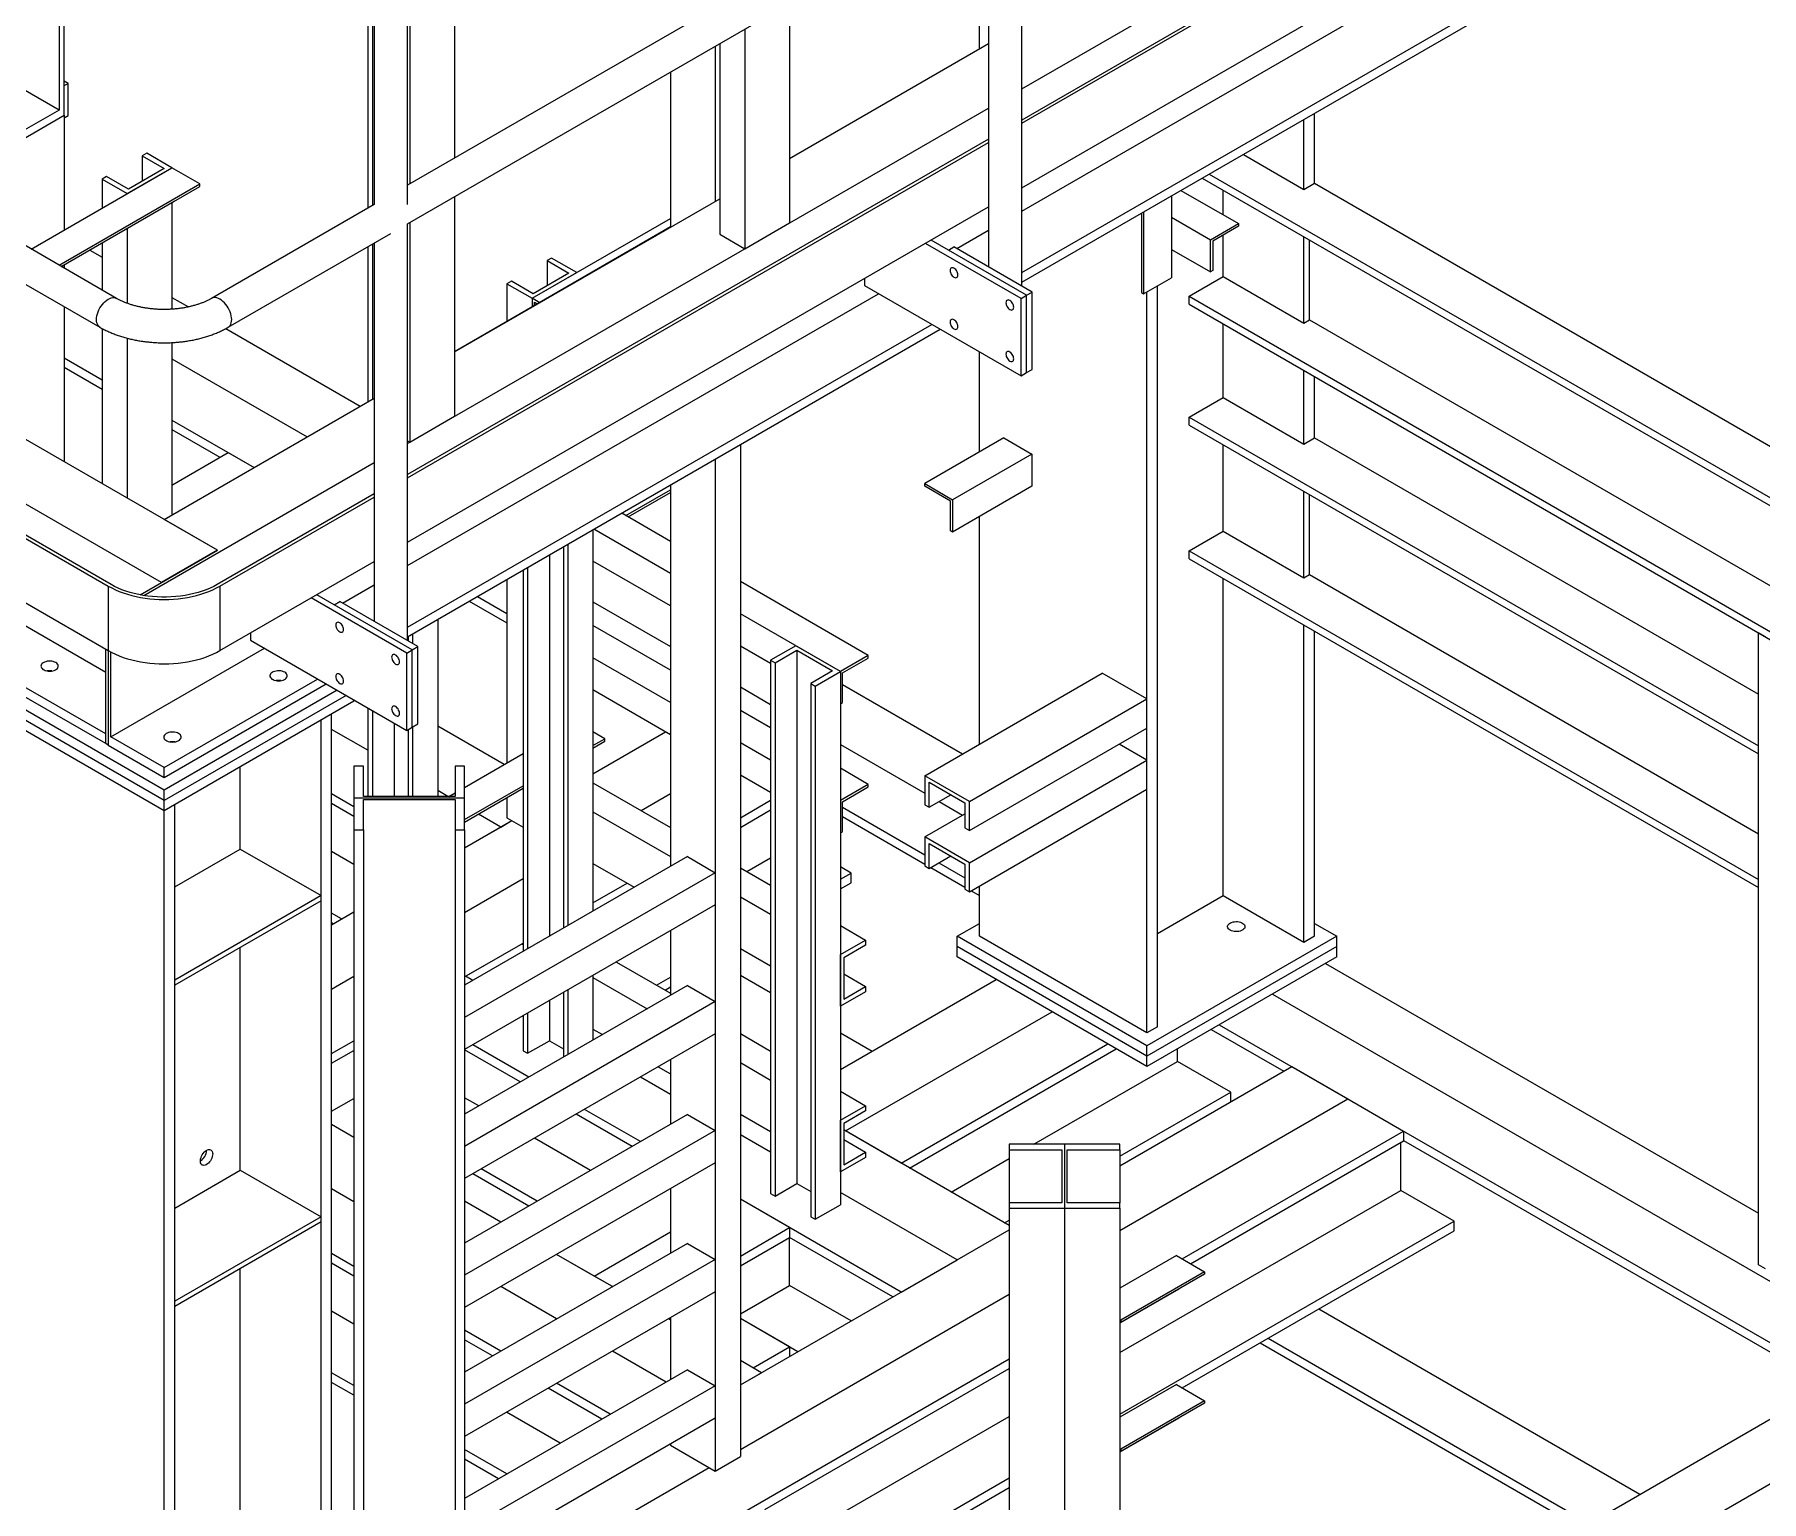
# Model space of a CAD drawing. Header units: millimetres. Extents: x 0 to 16187, y -20471 to 6290.
# Drawn here: x 589.3 to 753.3, y 5383.8 to 5523.2 of the extents above; entities that cross this region are included whole.
import ezdxf

# ---------------------------------------------------------------- set-up
doc = ezdxf.new("R2010")
doc.units = ezdxf.units.MM

msp = doc.modelspace()

# ---------------------------------------------------------------- linework, layer by layer
at = {"color": 7, "linetype": 'Continuous', "lineweight": 25}
for p, q in [((629.17328, 5549.93454), (629.17328, 5511.43703)), ((683.05348, 5518.02239), (738.22479, 5549.8721)), ((620.95316, 5549.57959), (620.95316, 5506.69166)), ((621.37743, 5549.33467), (621.37743, 5506.93658)), ((624.93064, 5547.48532), (624.93064, 5508.98781)), ((738.22479, 5546.90994), (683.05348, 5515.06022)), ((683.05348, 5514.75406), (738.22479, 5546.60378)), ((679.88848, 5540.7143), (624.71718, 5508.86458)), ((683.05348, 5508.63001), (738.22479, 5540.47973)), ((683.05348, 5499.28696), (683.05348, 5538.88688)), ((621.55218, 5536.74404), (621.55218, 5507.03746)), ((624.71718, 5505.21005), (681.47086, 5537.97325)), ((624.71718, 5507.03746), (624.71718, 5536.74404)), ((679.88848, 5537.05977), (679.88848, 5501.11407)), ((679.02431, 5521.81945), (679.02431, 5536.56089)), ((591.62591, 5516.00283), (558.92787, 5534.879)), ((683.05348, 5506.41734), (727.78837, 5532.24225)), ((592.10321, 5515.51286), (592.10321, 5528.98578)), ((683.05348, 5500.56982), (732.85303, 5529.31848)), ((683.05348, 5499.65121), (733.64865, 5528.85918)), ((591.62591, 5527.94474), (591.62591, 5516.00283)), ((660.99308, 5526.15169), (660.99308, 5505.28719)), ((656.75044, 5523.70246), (656.75044, 5502.83796)), ((653.93969, 5522.07985), (653.93969, 5507.33841)), ((654.36396, 5522.32477), (654.36396, 5504.21565)), ((660.99308, 5511.41025), (679.88848, 5522.31833)), ((597.084, 5498.12186), (558.92787, 5520.14893)), ((592.47444, 5518.54204), (592.10321, 5518.75635)), ((649.69705, 5519.63063), (649.69705, 5504.93252)), ((557.3455, 5517.40788), (595.50163, 5495.38082)), ((592.10321, 5518.32774), (592.47444, 5518.54204)), ((592.47444, 5515.48002), (592.47444, 5518.54204)), ((591.62591, 5516.00283), (587.86057, 5513.82914)), ((587.86057, 5513.06364), (592.10321, 5515.51286)), ((592.10321, 5515.51286), (592.10321, 5504.61381)), ((592.10321, 5515.26571), (592.47444, 5515.48002)), ((624.71718, 5484.34555), (679.88848, 5516.19527)), ((710.84411, 5509.05872), (710.84411, 5515.6944)), ((709.83649, 5508.47703), (709.83649, 5515.11271)), ((679.88848, 5513.2331), (624.71718, 5481.38338)), ((624.71718, 5481.07723), (679.88848, 5512.92695)), ((588.9708, 5502.80551), (602.33858, 5510.52257)), ((598.09594, 5508.07334), (602.33858, 5510.52257)), ((599.95209, 5511.90025), (599.52783, 5511.65533)), ((599.52783, 5511.65533), (601.59611, 5510.46133)), ((599.52783, 5511.65533), (599.52783, 5509.26734)), ((602.33858, 5510.52257), (599.95209, 5511.90025)), ((604.99023, 5508.9918), (602.33858, 5510.52257)), ((704.0892, 5511.79487), (709.83649, 5508.47703)), ((591.62245, 5501.27475), (604.99023, 5508.9918)), ((596.13372, 5509.69595), (595.70945, 5509.45103)), ((595.70945, 5509.45103), (598.09594, 5508.07334)), ((595.70945, 5509.45103), (595.70945, 5506.69565)), ((598.202, 5508.50196), (596.13372, 5509.69595)), ((601.59611, 5510.46133), (598.202, 5508.50196)), ((604.99023, 5508.74684), (604.99023, 5508.9918)), ((700.19116, 5509.54458), (794.63627, 5455.02259)), ((700.85418, 5509.92734), (794.63627, 5455.78809)), ((709.83649, 5508.47703), (710.84411, 5509.05872)), ((710.84411, 5509.05872), (794.63627, 5460.68654)), ((591.83462, 5501.15227), (604.99023, 5508.74684)), ((591.83501, 5501.15204), (602.55071, 5507.33808)), ((602.33858, 5507.21561), (602.33858, 5497.09128)), ((602.55071, 5507.33808), (602.55071, 5507.33853)), ((629.17328, 5507.7825), (629.17328, 5486.91801)), ((629.17328, 5493.04107), (654.36396, 5507.58334)), ((697.26766, 5507.85688), (697.26766, 5500.0786)), ((698.16831, 5508.37682), (703.63162, 5505.22291)), ((702.17322, 5506.06483), (702.17322, 5508.40037)), ((621.55218, 5507.03746), (606.10823, 5498.12186)), ((624.71718, 5474.95317), (679.88848, 5506.80289)), ((636.54487, 5498.12536), (649.69705, 5505.71795)), ((694.40388, 5506.20366), (694.40388, 5498.6703)), ((694.61601, 5506.32612), (694.61601, 5498.54784)), ((697.26766, 5505.83522), (700.97997, 5503.69215)), ((598.09594, 5504.76639), (598.09594, 5497.65398)), ((607.6906, 5495.38082), (623.13455, 5504.29642)), ((624.71718, 5465.61012), (624.71718, 5505.21005)), ((624.93064, 5505.33328), (624.93064, 5484.46878)), ((629.17328, 5493.0844), (649.69705, 5504.93252)), ((649.73459, 5504.91086), (649.69705, 5504.93252)), ((654.36396, 5504.21565), (656.75044, 5502.83796)), ((656.75044, 5502.83796), (660.99308, 5505.28719)), ((676.87772, 5502.85215), (679.88848, 5504.59023)), ((700.97997, 5503.69215), (703.63162, 5505.22291)), ((703.63162, 5504.97795), (701.19211, 5503.56965)), ((702.17322, 5500.19353), (702.17322, 5504.13603)), ((703.63162, 5505.22291), (703.63162, 5504.97795)), ((709.83649, 5495.76962), (709.83649, 5503.97646)), ((594.53774, 5502.71229), (595.70945, 5502.03588)), ((595.70945, 5503.3887), (595.70945, 5498.91537)), ((620.95316, 5503.03713), (620.95316, 5488.29569)), ((621.37743, 5503.28205), (621.37743, 5488.54062)), ((621.55218, 5503.38293), (621.55218, 5467.43724)), ((682.97527, 5498.1075), (673.90063, 5503.34618)), ((683.5056, 5498.41365), (674.43096, 5503.65233)), ((676.08098, 5502.6998), (676.61131, 5503.00595)), ((683.5056, 5498.41365), (676.08098, 5502.6998)), ((684.03593, 5498.71981), (676.61131, 5503.00595)), ((697.26766, 5502.77319), (700.97997, 5500.63012)), ((700.97997, 5500.63012), (700.97997, 5503.69215)), ((701.19211, 5503.56965), (701.19211, 5500.75258)), ((710.36682, 5496.07577), (710.36682, 5503.67031)), ((606.66077, 5474.19735), (558.92787, 5501.75296)), ((592.10321, 5501.30686), (592.10321, 5500.99721)), ((638.40102, 5501.95227), (637.97676, 5501.70735)), ((637.97676, 5501.70735), (640.04505, 5500.51335)), ((637.97676, 5501.70735), (637.97676, 5499.31935)), ((640.78751, 5500.57458), (638.40102, 5501.95227)), ((701.19211, 5500.75258), (700.97997, 5500.63012)), ((634.58265, 5499.74797), (634.15838, 5499.50305)), ((634.15838, 5499.50305), (636.54487, 5498.12536)), ((634.15838, 5499.50305), (634.15838, 5495.96224)), ((636.65093, 5498.55397), (634.58265, 5499.74797)), ((636.54487, 5498.12536), (640.78751, 5500.57458)), ((640.04505, 5500.51335), (636.65093, 5498.55397)), ((668.12602, 5500.01257), (668.12602, 5499.33092)), ((668.12602, 5499.33092), (682.97527, 5490.75863)), ((694.61601, 5498.54784), (697.26766, 5500.0786)), ((695.94184, 5428.92685), (695.94184, 5499.31322)), ((698.9382, 5498.32599), (702.17322, 5500.19353)), ((702.17322, 5500.19353), (709.83649, 5495.76962)), ((602.33858, 5498.20896), (603.90099, 5497.307)), ((624.71718, 5472.74051), (669.45206, 5498.56541)), ((637.22514, 5497.73264), (636.54487, 5498.12536)), ((636.54487, 5498.12536), (636.54487, 5497.33993)), ((636.757, 5497.75793), (637.01298, 5497.61016)), ((636.757, 5497.46239), (636.757, 5497.75793)), ((682.97527, 5498.1075), (683.5056, 5498.41365)), ((682.97527, 5490.75863), (682.97527, 5498.1075)), ((683.5056, 5498.41365), (684.03593, 5498.71981)), ((683.5056, 5491.06479), (683.5056, 5498.41365)), ((684.03593, 5491.37094), (684.03593, 5498.71981)), ((694.40388, 5498.6703), (694.61601, 5498.54784)), ((694.93421, 5428.34516), (694.93421, 5498.73153)), ((698.9382, 5497.56049), (698.9382, 5498.32599)), ((698.9382, 5498.32599), (794.63627, 5443.08068)), ((698.9382, 5497.56049), (794.63627, 5442.31517)), ((592.10321, 5497.34268), (592.10321, 5482.60125)), ((709.83649, 5495.76962), (710.36682, 5496.07577)), ((710.36682, 5496.07577), (794.63627, 5447.42805)), ((601.35747, 5471.13582), (558.92787, 5495.6299)), ((595.70945, 5495.26497), (595.70945, 5480.51941)), ((598.09594, 5494.33934), (598.09594, 5479.14172)), ((607.45788, 5495.25365), (620.23194, 5487.87934)), ((624.71718, 5466.89299), (674.51672, 5495.64165)), ((624.71718, 5465.97438), (675.31234, 5495.18235)), ((702.17322, 5488.71092), (702.17322, 5495.69295)), ((596.55798, 5470.94433), (558.92787, 5492.66773)), ((592.10321, 5492.45941), (595.70945, 5490.37757)), ((602.33858, 5493.92133), (602.33858, 5477.54972)), ((679.02431, 5483.52185), (679.02431, 5493.03947)), ((558.92787, 5492.36158), (596.29281, 5470.79126)), ((592.10321, 5491.57142), (595.70945, 5489.48958)), ((602.33858, 5492.37981), (615.1832, 5484.96477)), ((682.97527, 5490.75863), (683.5056, 5491.06479)), ((683.5056, 5491.06479), (684.03593, 5491.37094)), ((709.83649, 5484.28701), (709.83649, 5491.26904)), ((710.84411, 5484.8687), (710.84411, 5490.68735)), ((601.59611, 5477.12111), (621.55218, 5488.6415)), ((698.9382, 5486.84339), (702.17322, 5488.71092)), ((702.17322, 5488.71092), (709.83649, 5484.28701)), ((558.92787, 5486.23752), (596.29281, 5464.6672)), ((602.33858, 5486.55066), (610.13446, 5482.05019)), ((624.93064, 5484.46878), (629.17328, 5486.91801)), ((698.9382, 5486.07788), (698.9382, 5486.84339)), ((698.9382, 5486.84339), (753.00535, 5455.63109)), ((698.9382, 5486.07788), (753.00535, 5454.86558)), ((602.33858, 5485.66267), (606.90459, 5483.02676)), ((624.71718, 5484.59201), (624.93064, 5484.46878)), ((681.35776, 5484.86892), (673.82707, 5480.52155)), ((681.35776, 5484.86892), (684.00941, 5483.33816)), ((709.83649, 5484.28701), (710.84411, 5484.8687)), ((710.84411, 5484.8687), (753.00535, 5460.52954)), ((602.33858, 5480.39086), (607.6737, 5483.47076)), ((607.6737, 5483.47076), (610.13446, 5482.05019)), ((653.93969, 5482.84418), (653.93969, 5386.73864)), ((656.32618, 5484.22187), (656.32618, 5388.11633)), ((684.00941, 5483.33816), (676.47872, 5478.99078)), ((684.00941, 5483.33816), (684.00941, 5480.27613)), ((702.17322, 5476.00351), (702.17322, 5484.21035)), ((599.67898, 5469.89131), (621.55218, 5482.51844)), ((596.05417, 5462.5923), (565.47857, 5480.24322)), ((621.55218, 5479.55627), (606.63425, 5470.94433)), ((645.4576, 5477.48879), (649.69705, 5479.93617)), ((645.66977, 5477.36631), (649.69705, 5479.69121)), ((645.67017, 5477.36608), (649.69705, 5479.69075)), ((649.69705, 5480.39495), (649.69705, 5444.18219)), ((673.82707, 5480.27659), (673.82707, 5480.52155)), ((673.82707, 5480.52155), (676.47872, 5478.99078)), ((676.26659, 5478.86828), (673.82707, 5480.27659)), ((684.00941, 5480.27613), (676.47872, 5475.92875)), ((709.83649, 5471.57959), (709.83649, 5479.78644)), ((710.36682, 5471.88575), (710.36682, 5479.48028)), ((606.89942, 5470.79126), (621.55218, 5479.25011)), ((649.69705, 5475.04141), (645.06024, 5477.71818)), ((676.26659, 5476.05122), (676.26659, 5478.86828)), ((676.47872, 5478.99078), (676.47872, 5475.92875)), ((596.05417, 5455.82617), (559.91031, 5476.69157)), ((596.05417, 5456.74478), (560.41391, 5477.31946)), ((606.66077, 5474.19735), (601.59611, 5477.12111)), ((642.32547, 5476.13943), (642.32547, 5439.92666)), ((649.69705, 5471.97988), (642.40859, 5476.18742)), ((676.47872, 5475.92875), (676.26659, 5476.05122)), ((679.02431, 5455.78163), (679.02431, 5477.39829)), ((639.51472, 5474.51682), (639.51472, 5438.30405)), ((639.93898, 5474.76174), (639.93898, 5438.54897)), ((698.9382, 5474.13597), (702.17322, 5476.00351)), ((702.17322, 5476.00351), (709.83649, 5471.57959)), ((599.3142, 5469.95627), (606.66077, 5474.19735)), ((606.66077, 5474.19735), (601.35747, 5471.13582)), ((606.89942, 5464.6672), (621.55218, 5473.12606)), ((638.18889, 5473.75143), (638.18889, 5437.53867)), ((649.69705, 5468.91785), (642.32547, 5473.17338)), ((698.9382, 5473.37047), (698.9382, 5474.13597)), ((698.9382, 5474.13597), (753.00535, 5442.92367)), ((698.9382, 5473.37047), (753.00535, 5442.15816)), ((599.3142, 5469.95627), (601.35747, 5471.13582)), ((634.15838, 5471.42467), (634.15838, 5454.00176)), ((635.69634, 5472.31251), (635.69634, 5436.09975)), ((636.1206, 5472.55744), (636.1206, 5436.34467)), ((668.47074, 5464.20359), (656.32618, 5471.2145)), ((702.17322, 5441.37197), (702.17322, 5471.50293)), ((709.83649, 5471.57959), (710.36682, 5471.88575)), ((710.36682, 5471.88575), (753.00535, 5447.27104)), ((596.29281, 5470.79126), (596.29281, 5464.6672)), ((606.89942, 5470.79126), (606.89942, 5464.6672)), ((624.63896, 5464.43067), (615.56432, 5469.66934)), ((625.16929, 5464.73682), (616.09465, 5469.9755)), ((618.54141, 5469.17532), (621.55218, 5470.91339)), ((631.34939, 5469.80307), (634.15838, 5468.18147)), ((617.74467, 5469.02296), (618.275, 5469.32911)), ((625.16929, 5464.73682), (617.74467, 5469.02296)), ((625.69962, 5465.04297), (618.275, 5469.32911)), ((630.58028, 5469.35908), (634.15838, 5467.29348)), ((642.32547, 5469.29587), (649.69705, 5465.04034)), ((665.81909, 5462.67283), (656.32618, 5468.15296)), ((609.78971, 5466.33573), (609.78971, 5465.65408)), ((625.1958, 5466.25068), (625.1958, 5465.33382)), ((627.58229, 5467.62837), (627.58229, 5450.81593)), ((649.69705, 5462.7933), (642.32547, 5467.04882)), ((709.83649, 5436.94806), (709.83649, 5467.07902)), ((710.84411, 5437.52975), (710.84411, 5466.49733)), ((753.66827, 5465.96549), (753.00535, 5466.34818)), ((753.00535, 5406.33243), (753.00535, 5466.34818)), ((596.05417, 5455.82617), (596.05417, 5464.80497)), ((596.29281, 5464.6672), (596.29281, 5455.6884)), ((596.53146, 5456.46924), (611.11576, 5464.88858)), ((609.78971, 5465.65408), (624.63896, 5457.0818)), ((624.63896, 5464.43067), (625.16929, 5464.73682)), ((624.77154, 5466.00576), (624.77154, 5465.57874)), ((625.16929, 5464.73682), (625.69962, 5465.04297)), ((625.16929, 5457.38795), (625.16929, 5464.73682)), ((625.69962, 5457.6941), (625.69962, 5465.04297)), ((659.18996, 5463.43771), (656.32618, 5465.09094)), ((661.57645, 5465.12205), (659.18996, 5463.74436)), ((659.61423, 5463.49944), (661.68251, 5464.69344)), ((665.81909, 5462.67283), (661.57645, 5465.12205)), ((661.68251, 5464.69344), (665.07663, 5462.73406)), ((661.68251, 5464.69344), (661.68251, 5414.04749)), ((596.53146, 5456.46924), (596.53146, 5464.53537)), ((624.63896, 5457.0818), (624.63896, 5464.43067)), ((649.69705, 5459.73177), (642.32547, 5463.98729)), ((659.18996, 5463.74436), (659.61423, 5463.49944)), ((659.18996, 5463.74436), (659.18996, 5413.09842)), ((659.61423, 5463.49944), (659.61423, 5412.85349)), ((668.47074, 5464.20359), (665.81909, 5462.67283)), ((666.03122, 5462.55032), (668.47074, 5463.95863)), ((668.47074, 5463.95863), (668.47074, 5464.20359)), ((601.59611, 5451.40226), (583.56489, 5461.81147)), ((601.59611, 5453.54548), (616.18041, 5461.96482)), ((601.59611, 5452.62687), (616.97603, 5461.50551)), ((665.07663, 5462.73406), (663.00834, 5461.54006)), ((663.00834, 5461.54006), (663.00834, 5410.89412)), ((663.00834, 5461.54006), (663.4326, 5461.29514)), ((663.4326, 5461.29514), (665.81909, 5462.67283)), ((663.4326, 5461.29514), (663.4326, 5410.64919)), ((665.81909, 5462.67283), (665.81909, 5459.6108)), ((665.81909, 5462.67283), (665.81909, 5412.02688)), ((666.03122, 5459.73326), (666.03122, 5462.55032)), ((666.03122, 5461.43998), (677.42858, 5454.86043)), ((673.82707, 5452.78133), (690.69157, 5462.51699)), ((694.93421, 5460.06777), (690.69157, 5462.51699)), ((601.59611, 5450.42241), (583.56489, 5460.83162)), ((601.59611, 5449.44256), (583.56489, 5459.85177)), ((618.03669, 5460.89321), (601.59611, 5451.40226)), ((618.88536, 5460.40328), (601.59611, 5450.42241)), ((619.62734, 5459.85177), (601.59611, 5449.44256)), ((619.62734, 5459.85177), (619.62734, 5459.97495)), ((649.69705, 5456.66974), (642.32547, 5460.92526)), ((656.32618, 5461.21343), (659.18996, 5459.5602)), ((665.81909, 5459.6108), (666.03122, 5459.73326)), ((678.06971, 5450.3321), (694.93421, 5460.06777)), ((694.93421, 5457.31194), (694.93421, 5460.06777)), ((616.49839, 5250.58042), (616.49839, 5458.04546)), ((617.50602, 5250.16409), (617.50602, 5458.62716)), ((620.95316, 5459.20956), (620.95316, 5450.81593)), ((621.37743, 5458.96464), (621.37743, 5450.81593)), ((659.18996, 5457.31316), (656.32618, 5458.96638)), ((596.05417, 5455.82617), (596.05417, 5456.74478)), ((601.59611, 5453.54548), (596.53146, 5456.46924)), ((620.95316, 5455.19446), (617.50602, 5457.18446)), ((623.44571, 5457.77064), (623.44571, 5450.81593)), ((624.63896, 5457.0818), (625.16929, 5457.38795)), ((624.77154, 5457.15834), (624.77154, 5450.81593)), ((625.16929, 5457.38795), (625.69962, 5457.6941)), ((625.1958, 5457.40326), (625.1958, 5450.81593)), ((633.8921, 5453.84803), (627.58229, 5457.49061)), ((642.32547, 5452.95954), (649.22473, 5456.9424)), ((643.43916, 5456.29791), (642.32547, 5456.94083)), ((678.06971, 5447.57628), (694.93421, 5457.31194)), ((596.29281, 5455.6884), (596.05417, 5455.82617)), ((596.29281, 5455.6884), (601.59611, 5452.62687)), ((630.12761, 5451.67484), (635.69634, 5454.8896)), ((642.32547, 5455.65498), (643.43916, 5456.29791)), ((642.32547, 5455.41002), (643.43916, 5456.05294)), ((643.43916, 5456.05294), (643.43916, 5456.29791)), ((659.18996, 5454.25163), (656.32618, 5455.90485)), ((665.81909, 5455.73329), (673.82707, 5451.11038)), ((694.93421, 5454.24991), (692.28213, 5455.78093)), ((753.00535, 5454.86558), (753.00535, 5455.63109)), ((601.59611, 5452.62687), (601.59611, 5453.54548)), ((608.83512, 5445.81174), (608.83512, 5453.62155)), ((620.52761, 5453.69515), (619.62761, 5453.69515)), ((619.62761, 5453.69515), (619.62761, 5450.66439)), ((620.52761, 5450.81593), (620.52761, 5453.69515)), ((630.12761, 5453.69515), (629.22761, 5453.69515)), ((629.22761, 5453.69515), (629.22761, 5450.81593)), ((630.12761, 5450.66439), (630.12761, 5453.69515)), ((668.47074, 5451.95548), (665.81909, 5453.48624)), ((678.06971, 5444.51425), (694.93421, 5454.24991)), ((694.93421, 5451.49409), (694.93421, 5454.24991)), ((630.12761, 5448.61331), (635.69634, 5451.82807)), ((630.12761, 5448.36835), (635.69634, 5451.58311)), ((630.12761, 5448.36789), (635.69634, 5451.58265)), ((642.32547, 5452.10618), (649.69705, 5447.85065)), ((659.18996, 5451.1896), (656.32618, 5452.84282)), ((668.47074, 5451.95548), (665.81909, 5450.42471)), ((666.03122, 5450.30221), (668.47074, 5451.71052)), ((668.47074, 5451.71052), (668.47074, 5451.95548)), ((673.82707, 5452.78133), (673.82707, 5450.0255)), ((678.06971, 5450.3321), (673.82707, 5452.78133)), ((674.25134, 5452.16896), (677.64545, 5450.20958)), ((674.25134, 5449.78058), (674.25134, 5452.16896)), ((678.06971, 5441.75842), (694.93421, 5451.49409)), ((601.59611, 5450.42241), (601.59611, 5451.40226)), ((601.59611, 5449.44256), (601.59611, 5450.42241)), ((602.60374, 5241.56119), (602.60374, 5450.02425)), ((619.62761, 5449.83663), (617.50602, 5451.06139)), ((619.62761, 5448.91802), (617.50602, 5450.14279)), ((619.62761, 5450.66439), (630.12761, 5450.66439)), ((619.62761, 5450.66439), (619.62761, 5447.63363)), ((629.22761, 5450.81593), (620.52761, 5450.81593)), ((620.52761, 5450.51286), (629.22761, 5450.51286)), ((620.52761, 5447.63363), (620.52761, 5450.51286)), ((628.53782, 5450.81593), (627.58229, 5451.36755)), ((628.63977, 5450.81593), (629.22761, 5451.15528)), ((629.22761, 5450.51286), (629.22761, 5447.63363)), ((630.12761, 5447.63363), (630.12761, 5450.66439)), ((634.15838, 5450.69481), (634.15838, 5448.79586)), ((646.88965, 5449.47133), (649.69705, 5451.09201)), ((656.32618, 5448.79586), (659.18996, 5450.44909)), ((665.81909, 5450.42471), (665.81909, 5447.36269)), ((666.03122, 5447.48515), (666.03122, 5450.30221)), ((673.82707, 5450.0255), (674.25134, 5449.78058)), ((674.25134, 5449.78058), (676.31996, 5450.97477)), ((675.19097, 5450.32302), (677.41879, 5449.03693)), ((677.64545, 5450.20958), (677.64545, 5447.8212)), ((678.06971, 5447.57628), (678.06971, 5450.3321)), ((601.59611, 5240.9795), (601.59611, 5449.44256)), ((630.12761, 5445.91787), (634.63568, 5448.52032)), ((633.57502, 5447.90802), (631.45301, 5449.13303)), ((633.57502, 5447.90802), (634.63568, 5448.52032)), ((634.15838, 5448.79586), (635.69634, 5447.90802)), ((642.32547, 5449.3508), (649.69705, 5445.09527)), ((656.32618, 5447.87725), (659.18996, 5449.53048)), ((666.03122, 5449.78167), (673.82707, 5445.28122)), ((666.03122, 5448.89369), (673.82707, 5444.39324)), ((673.82707, 5446.96347), (677.64545, 5449.16777)), ((619.62761, 5447.63363), (620.52761, 5447.63363)), ((619.62761, 5447.63363), (619.62761, 5381.84107)), ((620.52761, 5447.63363), (620.52761, 5381.84107)), ((629.22761, 5447.63363), (630.12761, 5447.63363)), ((629.22761, 5447.63363), (629.22761, 5381.84107)), ((630.12761, 5445.91787), (633.57502, 5447.90802)), ((630.12761, 5447.63363), (630.12761, 5381.84107)), ((665.81909, 5447.36269), (666.03122, 5447.48515)), ((673.82707, 5446.96347), (673.82707, 5444.20765)), ((678.06971, 5444.51425), (673.82707, 5446.96347)), ((677.64545, 5447.8212), (678.06971, 5447.57628)), ((602.60374, 5442.21445), (608.83512, 5445.81174)), ((608.83512, 5445.81174), (616.49839, 5441.38783)), ((619.62761, 5444.35465), (617.50602, 5445.57941)), ((651.28804, 5445.10065), (630.12761, 5432.88498)), ((651.28804, 5445.10065), (653.93969, 5443.56988)), ((656.941, 5443.66881), (659.18996, 5444.96711)), ((674.25134, 5446.35111), (677.64545, 5444.39173)), ((674.25134, 5443.96272), (674.25134, 5446.35111)), ((674.25134, 5443.96272), (676.31996, 5445.15692)), ((653.93969, 5443.56988), (630.12761, 5429.82345)), ((642.32547, 5444.45155), (646.24456, 5442.18911)), ((653.93969, 5443.56988), (653.93969, 5440.50785)), ((656.32618, 5444.02374), (659.18996, 5442.37051)), ((666.84263, 5443.53737), (665.81909, 5444.12825)), ((665.81909, 5442.9465), (666.84263, 5443.53737)), ((666.84263, 5442.61876), (666.84263, 5443.53737)), ((673.82707, 5444.20765), (674.25134, 5443.96272)), ((674.41208, 5444.05552), (677.64545, 5442.18893)), ((675.18118, 5444.49951), (677.64545, 5443.07692)), ((677.64545, 5444.39173), (677.64545, 5442.00334)), ((678.06971, 5441.75842), (678.06971, 5444.51425)), ((630.12761, 5439.79481), (635.69634, 5443.00957)), ((642.32547, 5440.71342), (645.56313, 5442.58249)), ((665.81909, 5442.02789), (666.84263, 5442.61876)), ((677.64545, 5442.00334), (678.06971, 5441.75842)), ((678.23046, 5441.85122), (679.02431, 5441.39294)), ((678.99956, 5442.29521), (679.02431, 5442.28093)), ((679.02431, 5437.52975), (679.02431, 5442.3095)), ((753.00535, 5442.15816), (753.00535, 5442.92367)), ((616.49839, 5441.38783), (602.60374, 5433.36662)), ((616.49839, 5440.89791), (602.60374, 5432.8767)), ((616.49839, 5440.89791), (616.49839, 5441.38783)), ((653.93969, 5440.50785), (630.12761, 5426.76143)), ((656.32618, 5441.26836), (659.18996, 5439.61513)), ((702.17322, 5441.37197), (695.94184, 5437.77467)), ((709.83649, 5436.94806), (702.17322, 5441.37197)), ((617.50602, 5438.63158), (619.62761, 5439.85635)), ((618.45902, 5439.18174), (617.50602, 5439.73189)), ((617.66339, 5438.72243), (617.50602, 5438.81328)), ((665.81909, 5438.5436), (668.20557, 5437.16591)), ((676.90299, 5437.52975), (679.02431, 5438.75436)), ((710.84411, 5438.75436), (712.96543, 5437.52975)), ((630.12761, 5433.67175), (635.69634, 5436.88651)), ((630.23394, 5433.73313), (635.53724, 5436.79466)), ((635.69634, 5436.70282), (635.53724, 5436.79466)), ((649.69705, 5438.05863), (649.69705, 5431.93407)), ((665.81909, 5435.78822), (668.20557, 5437.16591)), ((668.20557, 5436.67598), (666.13729, 5435.48199)), ((668.20557, 5437.16591), (668.20557, 5436.67598)), ((694.93421, 5427.12054), (676.90299, 5437.52975)), ((676.90299, 5436.5499), (676.90299, 5437.52975)), ((694.93421, 5428.34516), (679.02431, 5437.52975)), ((712.96543, 5437.52975), (694.93421, 5427.12054)), ((710.84411, 5437.52975), (709.83649, 5436.94806)), ((712.96543, 5436.5499), (712.96543, 5437.52975)), ((608.83512, 5415.31394), (608.83512, 5436.474)), ((644.54641, 5435.08523), (649.69705, 5432.11182)), ((656.32618, 5436.36911), (659.18996, 5434.71589)), ((665.81909, 5430.88897), (665.81909, 5435.78822)), ((666.13729, 5435.48199), (666.13729, 5431.56259)), ((676.90299, 5435.57005), (676.90299, 5436.5499)), ((694.93421, 5426.1407), (676.90299, 5436.5499)), ((694.93421, 5425.16085), (676.90299, 5435.57005)), ((712.96543, 5436.5499), (694.93421, 5426.1407)), ((712.96543, 5435.57005), (694.93421, 5425.16085)), ((712.96543, 5435.57005), (712.96543, 5436.5499)), ((617.50602, 5432.50852), (619.62761, 5433.73329)), ((630.12761, 5433.67175), (630.23394, 5433.73313)), ((630.91537, 5433.33975), (630.23394, 5433.73313)), ((642.32547, 5433.8031), (642.32547, 5427.67855)), ((642.32547, 5433.61197), (647.46452, 5430.64526)), ((648.37395, 5432.87563), (649.69705, 5433.63945)), ((656.32618, 5433.83894), (659.18996, 5432.18572)), ((665.81909, 5424.88531), (680.6153, 5433.42698)), ((666.13729, 5433.95058), (668.20557, 5432.75659)), ((711.90477, 5434.95774), (753.00535, 5411.23088)), ((602.60374, 5432.8767), (602.60374, 5433.36662)), ((651.28804, 5432.85253), (630.12761, 5420.63687)), ((639.51472, 5432.18049), (639.51472, 5426.05594)), ((639.93898, 5432.42541), (639.93898, 5426.30086)), ((649.16958, 5432.41633), (649.69705, 5432.72084)), ((649.16994, 5432.41654), (649.69705, 5432.11224)), ((651.28804, 5432.85253), (653.93969, 5431.32177)), ((668.20557, 5432.26666), (665.81909, 5430.88897)), ((666.13729, 5431.56259), (668.20557, 5432.75659)), ((668.20557, 5432.75659), (668.20557, 5432.26666)), ((706.85603, 5432.04317), (785.02276, 5386.91847)), ((653.93969, 5431.32177), (630.12761, 5417.57534)), ((636.1206, 5430.22111), (636.1206, 5426.41607)), ((638.18889, 5431.41511), (638.18889, 5427.61007)), ((653.93969, 5431.32177), (653.93969, 5428.25974)), ((666.29639, 5419.03779), (685.9186, 5430.36545)), ((635.69634, 5429.97619), (635.69634, 5426.661)), ((642.32547, 5428.71273), (643.22119, 5428.19564)), ((695.94184, 5428.92685), (694.93421, 5428.34516)), ((701.03818, 5428.6846), (707.93248, 5424.70461)), ((701.80729, 5429.12859), (794.63627, 5375.53956)), ((617.50602, 5426.38546), (619.62761, 5427.61023)), ((653.93969, 5428.25974), (630.12761, 5414.51331)), ((636.22039, 5424.15416), (630.9158, 5427.21644)), ((636.1206, 5426.41607), (638.18889, 5427.61007)), ((638.18889, 5427.61007), (639.51472, 5426.84469)), ((656.32618, 5428.28533), (659.18996, 5426.6321)), ((656.32618, 5428.28491), (659.18996, 5426.63169)), ((665.81909, 5428.3588), (668.82755, 5426.62206)), ((671.59969, 5415.97626), (691.2219, 5427.30392)), ((672.39531, 5415.51695), (692.01752, 5426.84461)), ((694.93421, 5426.1407), (694.93421, 5427.12054)), ((697.84042, 5425.64273), (697.84042, 5426.83857)), ((617.50602, 5425.46685), (619.62761, 5426.69162)), ((635.42477, 5423.69486), (630.12761, 5426.75285)), ((635.69634, 5426.661), (636.1206, 5426.41607)), ((649.69705, 5425.81052), (649.69705, 5419.68596)), ((656.32618, 5425.52953), (659.18996, 5423.87631)), ((684.1997, 5417.76811), (697.84042, 5425.64273)), ((694.93421, 5425.16085), (694.93421, 5426.1407)), ((702.90507, 5422.71897), (697.84042, 5425.64273)), ((649.69705, 5422.49732), (646.82743, 5424.15392)), ((648.52492, 5425.13386), (649.69705, 5424.4572)), ((692.36181, 5415.71586), (708.70158, 5425.1486)), ((708.70158, 5425.1486), (714.00488, 5422.08707)), ((617.50602, 5420.90348), (619.62761, 5422.12825)), ((631.47235, 5421.41317), (630.12761, 5422.18948)), ((665.81909, 5422.80477), (668.20557, 5421.42708)), ((692.36181, 5416.63247), (702.90507, 5422.71897)), ((692.36181, 5409.59279), (714.00488, 5422.08707)), ((702.90507, 5421.80235), (702.90507, 5422.71897)), ((714.00488, 5422.08707), (719.30818, 5419.02554)), ((651.28804, 5420.60442), (630.12761, 5408.38876)), ((646.0331, 5417.5708), (640.7285, 5420.63308)), ((646.82872, 5418.03011), (641.52413, 5421.09239)), ((651.28804, 5420.60442), (653.93969, 5419.07366)), ((656.32618, 5420.63029), (659.18996, 5418.97706)), ((665.81909, 5420.0494), (668.20557, 5421.42708)), ((668.20557, 5420.93716), (666.13729, 5419.74316)), ((668.20557, 5421.42708), (668.20557, 5420.93716)), ((619.62761, 5418.42533), (617.50602, 5419.65009)), ((653.93969, 5419.07366), (630.12761, 5405.32723)), ((653.93969, 5419.07366), (653.93969, 5416.01163)), ((659.18996, 5417.01718), (656.32618, 5418.6704)), ((665.81909, 5415.15015), (665.81909, 5420.0494)), ((666.13729, 5419.74316), (666.13729, 5415.82377)), ((666.29639, 5419.03779), (666.13729, 5419.12963)), ((681.86181, 5410.05206), (666.13729, 5419.12963)), ((671.59969, 5415.97626), (666.29639, 5419.03779)), ((698.28329, 5406.88813), (719.30818, 5419.02554)), ((719.30818, 5419.02554), (719.30818, 5418.10693)), ((642.08067, 5415.28912), (636.77608, 5418.3514)), ((666.13729, 5418.21176), (668.20557, 5417.01776)), ((666.13729, 5415.82377), (668.20557, 5417.01776)), ((668.20557, 5417.01776), (668.20557, 5416.52784)), ((681.86181, 5417.76811), (681.86181, 5417.24855)), ((687.11181, 5417.76811), (681.86181, 5417.76811)), ((681.86181, 5417.24855), (686.84931, 5417.24855)), ((681.86181, 5417.24855), (681.86181, 5412.22615)), ((686.84931, 5417.24855), (686.84931, 5412.22615)), ((687.11181, 5417.76811), (687.11181, 5411.70659)), ((692.36181, 5417.76811), (687.11181, 5417.76811)), ((687.37431, 5417.24855), (692.36181, 5417.24855)), ((687.37431, 5412.22615), (687.37431, 5417.24855)), ((692.36181, 5417.24855), (692.36181, 5417.76811)), ((692.36181, 5417.24855), (692.36181, 5412.22615)), ((699.07891, 5406.42882), (719.30818, 5418.10693)), ((719.05362, 5413.39661), (719.05362, 5417.95998)), ((719.30818, 5418.13755), (759.63966, 5394.85469)), ((653.93969, 5416.01163), (630.12761, 5402.2652)), ((637.01602, 5412.36536), (631.71142, 5415.42763)), ((668.20557, 5416.52784), (665.81909, 5415.15015)), ((676.34774, 5413.23527), (681.86181, 5416.41848)), ((602.60374, 5411.71665), (608.83512, 5415.31394)), ((608.83512, 5415.31394), (616.49839, 5410.89003)), ((636.22039, 5411.90605), (630.9158, 5414.96833)), ((659.61423, 5412.85349), (661.68251, 5414.04749)), ((661.68251, 5414.04749), (663.00834, 5413.28211)), ((619.62761, 5412.30226), (617.50602, 5413.52703)), ((633.57047, 5410.37628), (630.12761, 5412.3638)), ((649.69705, 5413.5624), (649.69705, 5407.43785)), ((660.99308, 5409.85319), (656.32618, 5412.54734)), ((671.59969, 5403.73013), (656.32618, 5412.54734)), ((659.18996, 5413.09842), (659.61423, 5412.85349)), ((676.90299, 5406.79166), (665.81909, 5413.19026)), ((686.84931, 5412.22615), (681.86181, 5412.22615)), ((681.86181, 5412.22615), (681.86181, 5411.70659)), ((692.36181, 5412.22615), (687.37431, 5412.22615)), ((692.36181, 5397.98775), (719.05362, 5413.39661)), ((692.36181, 5411.70659), (692.36181, 5412.22615)), ((724.11827, 5410.47284), (719.05362, 5413.39661)), ((616.49839, 5410.89003), (602.60374, 5402.86882)), ((616.49839, 5410.40011), (616.49839, 5410.89003)), ((663.00834, 5410.89412), (663.4326, 5410.64919)), ((663.4326, 5410.64919), (665.81909, 5412.02688)), ((681.41239, 5410.3115), (681.86181, 5410.57095)), ((681.86181, 5411.70659), (687.11181, 5411.70659)), ((681.86181, 5411.70659), (681.86181, 5313.10929)), ((687.11181, 5411.70659), (692.36181, 5411.70659)), ((687.11181, 5411.70659), (687.11181, 5313.10929)), ((692.36181, 5411.70659), (692.36181, 5313.10929)), ((692.36181, 5392.14023), (724.11827, 5410.47284)), ((724.11827, 5409.55424), (724.11827, 5410.47284)), ((616.49839, 5410.40011), (602.60374, 5402.3789)), ((642.43153, 5405.2609), (649.69705, 5409.4552)), ((656.32618, 5407.15905), (660.99308, 5409.85319)), ((656.32618, 5394.91293), (681.86181, 5409.65433)), ((656.32618, 5406.24044), (660.99308, 5408.93459)), ((660.99308, 5409.85319), (660.99308, 5408.93459)), ((660.99308, 5404.37121), (660.99308, 5408.93459)), ((670.80406, 5403.27083), (660.99308, 5408.93459)), ((676.90299, 5406.79166), (681.86181, 5409.65433)), ((698.28329, 5394.64002), (724.11827, 5409.55424)), ((619.62761, 5406.1792), (617.50602, 5407.40397)), ((651.28804, 5408.35631), (630.12761, 5396.14065)), ((642.43153, 5405.2609), (638.8742, 5407.3145)), ((644.17879, 5404.25223), (638.8742, 5407.3145)), ((651.28804, 5408.35631), (653.93969, 5406.82554)), ((697.74496, 5407.1989), (692.36181, 5404.09128)), ((697.74496, 5407.1989), (700.39661, 5405.66813)), ((608.83512, 5254.00631), (608.83512, 5405.9762)), ((619.62761, 5405.2606), (617.50602, 5406.48536)), ((653.93969, 5406.82554), (630.12761, 5393.07912)), ((653.93969, 5406.82554), (653.93969, 5403.76352)), ((671.59969, 5403.73013), (676.90299, 5406.79166)), ((700.39661, 5405.66813), (692.44166, 5401.07584)), ((700.39661, 5405.66813), (700.39661, 5405.42317)), ((753.66827, 5405.94974), (753.00535, 5406.33243)), ((638.87549, 5401.1907), (633.5709, 5404.25297)), ((644.17879, 5404.25223), (642.43153, 5405.2609)), ((656.32618, 5401.67707), (660.99308, 5404.37121)), ((666.85164, 5400.98914), (660.99308, 5404.37121)), ((697.95709, 5404.01441), (692.36181, 5400.78433)), ((700.39661, 5405.42317), (692.44166, 5400.83088)), ((697.95709, 5404.01487), (697.95709, 5404.01441)), ((602.60374, 5402.3789), (602.60374, 5402.86882)), ((653.93969, 5403.76352), (630.12761, 5390.01709)), ((656.32618, 5388.78987), (681.86181, 5403.53127)), ((619.62761, 5400.69722), (617.50602, 5401.92199)), ((649.69705, 5401.0666), (649.48253, 5401.19045)), ((649.69705, 5401.31429), (649.69705, 5395.4347)), ((660.99308, 5398.52369), (656.32618, 5401.21784)), ((661.78699, 5398.06538), (656.32618, 5401.21784)), ((692.36181, 5401.12193), (692.44166, 5401.07584)), ((692.44166, 5400.83088), (692.36181, 5400.87697)), ((692.44166, 5401.07584), (692.44166, 5400.83088)), ((711.25568, 5402.12882), (741.74794, 5384.52601)), ((633.57219, 5398.12917), (630.12761, 5400.11768)), ((632.77657, 5397.66986), (630.12761, 5399.19907)), ((706.44559, 5399.35201), (736.93784, 5381.74921)), ((630.12761, 5367.54269), (681.86181, 5397.40821)), ((649.27165, 5395.18912), (644.17922, 5398.12892)), ((657.54753, 5396.53462), (660.99308, 5398.52369)), ((660.99308, 5398.52369), (660.99308, 5397.60707)), ((705.67648, 5398.90802), (736.16874, 5381.30521)), ((619.62761, 5394.8497), (617.50602, 5396.07447)), ((651.28804, 5396.35316), (630.12761, 5384.1375)), ((651.28804, 5396.35316), (653.93969, 5394.82239)), ((658.34143, 5396.07631), (656.32618, 5397.23969)), ((656.32618, 5394.91293), (658.34143, 5396.07631)), ((658.65976, 5383.09534), (681.86181, 5396.4896)), ((619.62761, 5393.93109), (617.50602, 5395.15586)), ((653.93969, 5394.82239), (630.12761, 5381.07597)), ((643.17273, 5391.66829), (638.0803, 5394.60808)), ((643.96835, 5392.12759), (638.87592, 5395.06739)), ((653.93969, 5394.82239), (653.93969, 5391.76037)), ((697.74496, 5394.95079), (692.36181, 5391.84316)), ((697.74496, 5394.95079), (700.39661, 5393.42002)), ((733.8154, 5379.94666), (760.40876, 5395.29868)), ((700.39661, 5393.42002), (692.44166, 5388.82773)), ((700.39661, 5393.17506), (692.44166, 5388.58276)), ((700.39661, 5393.42002), (700.39661, 5393.17506)), ((653.93969, 5391.76037), (630.12761, 5378.01394)), ((639.2203, 5389.3866), (634.12787, 5392.3264)), ((662.61219, 5380.81366), (681.86181, 5391.92623)), ((697.95709, 5391.7663), (692.36181, 5388.53621)), ((697.95709, 5391.76676), (697.95709, 5391.7663)), ((734.68775, 5374.3272), (765.71206, 5392.23715)), ((649.69705, 5389.31114), (649.69705, 5389.18786)), ((649.69705, 5389.18786), (653.93969, 5386.73864)), ((634.15565, 5386.46284), (630.12761, 5388.78818)), ((633.36003, 5386.00353), (630.12761, 5387.86957)), ((653.93969, 5386.73864), (656.32618, 5388.11633)), ((692.36181, 5388.87382), (692.44166, 5388.82773)), ((692.44166, 5388.58276), (692.36181, 5388.62886)), ((692.44166, 5388.82773), (692.44166, 5388.58276)), ((630.12761, 5373.66575), (653.35633, 5387.07541)), ((667.67684, 5377.8899), (681.86181, 5386.07871)), ((668.47246, 5377.43059), (681.86181, 5385.1601))]:
    msp.add_line(p, q, dxfattribs=at)
at = {"color": 7, "linetype": 'Continuous', "lineweight": 25, "flags": 128}
for points in [[(676.98254, 5500.34222), (676.97323, 5500.44298), (676.94577, 5500.54944), (676.90155, 5500.65625), (676.84276, 5500.75807), (676.77238, 5500.84977), (676.69391, 5500.92677), (676.61131, 5500.98521), (676.5287, 5501.02215), (676.45023, 5501.03574), (676.37985, 5501.0253), (676.32107, 5500.99136), (676.27684, 5500.93561), (676.24938, 5500.86085), (676.24007, 5500.77083), (676.24938, 5500.67007), (676.27684, 5500.56361), (676.32107, 5500.4568), (676.37985, 5500.35499), (676.45023, 5500.26328), (676.5287, 5500.18628), (676.61131, 5500.12784), (676.69391, 5500.0909), (676.77238, 5500.07731), (676.84276, 5500.08775), (676.90155, 5500.12169), (676.94577, 5500.17744), (676.97323, 5500.2522), (676.98254, 5500.34222)], [(595.50174, 5495.38075), (595.50156, 5495.38085), (595.40505, 5495.45222), (595.32373, 5495.54581), (595.259, 5495.66004), (595.21195, 5495.79293), (595.18339, 5495.94222), (595.17382, 5496.10536), (595.18339, 5496.27955), (595.21195, 5496.46181), (595.259, 5496.64902), (595.32373, 5496.83799), (595.40505, 5497.02547), (595.50156, 5497.20827), (595.61161, 5497.38324), (595.73332, 5497.54741), (595.86459, 5497.69795), (596.0032, 5497.83229), (596.14676, 5497.94814), (596.29281, 5498.04352)], [(596.29281, 5498.04352), (596.43887, 5498.11678), (596.58243, 5498.16668), (596.72104, 5498.19236), (596.85231, 5498.19339), (596.97402, 5498.16974), (597.08332, 5498.12225)], [(606.89942, 5498.04352), (606.75336, 5498.11678), (606.6098, 5498.16668), (606.47119, 5498.19236), (606.33992, 5498.19339), (606.21821, 5498.16974), (606.10828, 5498.12189)], [(607.69048, 5495.38075), (607.69067, 5495.38085), (607.78718, 5495.45222), (607.8685, 5495.54581), (607.93323, 5495.66004), (607.98028, 5495.79293), (608.00884, 5495.94222), (608.01841, 5496.10536), (608.00884, 5496.27955), (607.98028, 5496.46181), (607.93323, 5496.64902), (607.8685, 5496.83799), (607.78718, 5497.02547), (607.69067, 5497.20827), (607.58062, 5497.38324), (607.45891, 5497.54741), (607.32764, 5497.69795), (607.18903, 5497.83229), (607.04547, 5497.94814), (606.89942, 5498.04352)], [(682.28584, 5497.28069), (682.27653, 5497.38145), (682.24907, 5497.48791), (682.20485, 5497.59472), (682.14607, 5497.69654), (682.07568, 5497.78824), (681.99721, 5497.86524), (681.91461, 5497.92368), (681.832, 5497.96062), (681.75354, 5497.97421), (681.68315, 5497.96377), (681.62437, 5497.92983), (681.58014, 5497.87408), (681.55268, 5497.79932), (681.54338, 5497.7093), (681.55268, 5497.60854), (681.58014, 5497.50208), (681.62437, 5497.39527), (681.68315, 5497.29346), (681.75354, 5497.20175), (681.832, 5497.12475), (681.91461, 5497.06631), (681.99721, 5497.02937), (682.07568, 5497.01578), (682.14607, 5497.02622), (682.20485, 5497.06016), (682.24907, 5497.11591), (682.27653, 5497.19067), (682.28584, 5497.28069)], [(676.98254, 5495.44297), (676.97323, 5495.54374), (676.94577, 5495.6502), (676.90155, 5495.75701), (676.84276, 5495.85882), (676.77238, 5495.95053), (676.69391, 5496.02753), (676.61131, 5496.08597), (676.5287, 5496.1229), (676.45023, 5496.1365), (676.37985, 5496.12606), (676.32107, 5496.09211), (676.27684, 5496.03636), (676.24938, 5495.96161), (676.24007, 5495.87159), (676.24938, 5495.77082), (676.27684, 5495.66437), (676.32107, 5495.55755), (676.37985, 5495.45574), (676.45023, 5495.36403), (676.5287, 5495.28703), (676.61131, 5495.2286), (676.69391, 5495.19166), (676.77238, 5495.17807), (676.84276, 5495.1885), (676.90155, 5495.22245), (676.94577, 5495.2782), (676.97323, 5495.35296), (676.98254, 5495.44297)], [(682.28584, 5492.38144), (682.27653, 5492.48221), (682.24907, 5492.58867), (682.20485, 5492.69548), (682.14607, 5492.79729), (682.07568, 5492.889), (681.99721, 5492.966), (681.91461, 5493.02443), (681.832, 5493.06137), (681.75354, 5493.07497), (681.68315, 5493.06453), (681.62437, 5493.03058), (681.58014, 5492.97483), (681.55268, 5492.90008), (681.54338, 5492.81006), (681.55268, 5492.70929), (681.58014, 5492.60284), (681.62437, 5492.49602), (681.68315, 5492.39421), (681.75354, 5492.3025), (681.832, 5492.2255), (681.91461, 5492.16707), (681.99721, 5492.13013), (682.07568, 5492.11654), (682.14607, 5492.12697), (682.20485, 5492.16092), (682.24907, 5492.21667), (682.27653, 5492.29143), (682.28584, 5492.38144)], [(596.29281, 5470.79126), (596.6227, 5470.61199), (596.97072, 5470.44455), (597.33563, 5470.28955), (597.71608, 5470.14755), (598.11069, 5470.01907), (598.51802, 5469.90457), (598.93658, 5469.80449), (599.36484, 5469.71917), (599.80125, 5469.64894), (600.2442, 5469.59405), (600.69209, 5469.5547), (601.14328, 5469.53103), (601.59611, 5469.52313), (602.04895, 5469.53103), (602.50014, 5469.5547), (602.94803, 5469.59405), (603.39098, 5469.64894), (603.82739, 5469.71917), (604.25565, 5469.80449), (604.67421, 5469.90457), (605.08154, 5470.01907), (605.47615, 5470.14755), (605.8566, 5470.28955), (606.22151, 5470.44455), (606.56953, 5470.61199), (606.89942, 5470.79126)], [(606.63425, 5470.94433), (606.30796, 5470.76745), (605.96308, 5470.60274), (605.60096, 5470.45086), (605.22304, 5470.3124), (604.8308, 5470.18792), (604.42579, 5470.0779), (604.00962, 5469.98278), (603.58393, 5469.90293), (603.15039, 5469.83867), (602.71071, 5469.79025), (602.26664, 5469.75787), (601.81992, 5469.74164), (601.37231, 5469.74164), (600.92559, 5469.75787), (600.48152, 5469.79025), (600.04184, 5469.83867), (599.6083, 5469.90293), (599.18261, 5469.98278), (598.76644, 5470.0779), (598.36143, 5470.18792), (597.96919, 5470.3124), (597.59127, 5470.45086), (597.22915, 5470.60274), (596.88427, 5470.76745), (596.55798, 5470.94433)], [(618.64623, 5466.66538), (618.63692, 5466.76615), (618.60946, 5466.87261), (618.56524, 5466.97942), (618.50645, 5467.08123), (618.43607, 5467.17294), (618.3576, 5467.24994), (618.275, 5467.30838), (618.19239, 5467.34532), (618.11393, 5467.35891), (618.04354, 5467.34847), (617.98476, 5467.31452), (617.94053, 5467.25877), (617.91307, 5467.18402), (617.90377, 5467.094), (617.91307, 5466.99323), (617.94053, 5466.88678), (617.98476, 5466.77996), (618.04354, 5466.67815), (618.11393, 5466.58644), (618.19239, 5466.50944), (618.275, 5466.45101), (618.3576, 5466.41407), (618.43607, 5466.40048), (618.50645, 5466.41091), (618.56524, 5466.44486), (618.60946, 5466.50061), (618.63692, 5466.57537), (618.64623, 5466.66538)], [(596.29281, 5464.6672), (596.6227, 5464.48794), (596.97072, 5464.3205), (597.33563, 5464.16549), (597.71608, 5464.02349), (598.11069, 5463.89501), (598.51802, 5463.78052), (598.93658, 5463.68043), (599.36484, 5463.59512), (599.80125, 5463.52488), (600.2442, 5463.46999), (600.69209, 5463.43064), (601.14328, 5463.40697), (601.59611, 5463.39907), (602.04895, 5463.40697), (602.50014, 5463.43064), (602.94803, 5463.46999), (603.39098, 5463.52488), (603.82739, 5463.59512), (604.25565, 5463.68043), (604.67421, 5463.78052), (605.08154, 5463.89501), (605.47615, 5464.02349), (605.8566, 5464.16549), (606.22151, 5464.3205), (606.56953, 5464.48794), (606.89942, 5464.6672)], [(591.30771, 5463.52607), (591.19417, 5463.58079), (591.06553, 5463.62293), (590.92593, 5463.65113), (590.77985, 5463.66449), (590.63198, 5463.66257), (590.48708, 5463.64544), (590.34981, 5463.61366), (590.22457, 5463.56823), (590.1154, 5463.51062), (590.0258, 5463.44269), (589.95865, 5463.36661), (589.91612, 5463.28484), (589.89956, 5463.19999), (589.90951, 5463.1148), (589.94564, 5463.032), (590.00681, 5462.95426), (590.09104, 5462.88408), (590.19563, 5462.8237), (590.3172, 5462.77508), (590.45187, 5462.73977), (590.59529, 5462.7189), (590.74286, 5462.71316), (590.88983, 5462.72272), (591.03149, 5462.74728), (591.16327, 5462.78604), (591.28095, 5462.83776), (591.38074, 5462.90079), (591.45943, 5462.97308), (591.51449, 5463.05233), (591.54416, 5463.13598), (591.54748, 5463.22134), (591.52434, 5463.30567), (591.47549, 5463.38627), (591.4025, 5463.46053), (591.30771, 5463.52607)], [(623.94953, 5463.60385), (623.94022, 5463.70462), (623.91276, 5463.81108), (623.86854, 5463.91789), (623.80976, 5464.0197), (623.73937, 5464.11141), (623.6609, 5464.18841), (623.5783, 5464.24684), (623.49569, 5464.28378), (623.41723, 5464.29738), (623.34684, 5464.28694), (623.28806, 5464.25299), (623.24383, 5464.19724), (623.21637, 5464.12249), (623.20707, 5464.03247), (623.21637, 5463.9317), (623.24383, 5463.82525), (623.28806, 5463.71843), (623.34684, 5463.61662), (623.41723, 5463.52491), (623.49569, 5463.44791), (623.5783, 5463.38948), (623.6609, 5463.35254), (623.73937, 5463.33895), (623.80976, 5463.34938), (623.86854, 5463.38333), (623.91276, 5463.43908), (623.94022, 5463.51384), (623.94953, 5463.60385)], [(613.05124, 5462.60761), (612.93771, 5462.66233), (612.80907, 5462.70447), (612.66946, 5462.73267), (612.52338, 5462.74603), (612.37551, 5462.74411), (612.23061, 5462.72698), (612.09334, 5462.6952), (611.9681, 5462.64977), (611.85893, 5462.59216), (611.76933, 5462.52423), (611.70219, 5462.44815), (611.65965, 5462.36638), (611.64309, 5462.28153), (611.65304, 5462.19634), (611.68918, 5462.11354), (611.75035, 5462.0358), (611.83457, 5461.96562), (611.93916, 5461.90524), (612.06074, 5461.85662), (612.1954, 5461.82131), (612.33882, 5461.80045), (612.48639, 5461.7947), (612.63337, 5461.80426), (612.77502, 5461.82882), (612.90681, 5461.86758), (613.02448, 5461.91931), (613.12427, 5461.98233), (613.20296, 5462.05463), (613.25803, 5462.13387), (613.28769, 5462.21752), (613.29101, 5462.30288), (613.26788, 5462.38721), (613.21903, 5462.46781), (613.14603, 5462.54207), (613.05124, 5462.60761)], [(618.64623, 5461.76614), (618.63692, 5461.8669), (618.60946, 5461.97336), (618.56524, 5462.08017), (618.50645, 5462.18199), (618.43607, 5462.27369), (618.3576, 5462.35069), (618.275, 5462.40913), (618.19239, 5462.44607), (618.11393, 5462.45966), (618.04354, 5462.44922), (617.98476, 5462.41528), (617.94053, 5462.35953), (617.91307, 5462.28477), (617.90377, 5462.19475), (617.91307, 5462.09399), (617.94053, 5461.98753), (617.98476, 5461.88072), (618.04354, 5461.77891), (618.11393, 5461.6872), (618.19239, 5461.6102), (618.275, 5461.55176), (618.3576, 5461.51482), (618.43607, 5461.50123), (618.50645, 5461.51167), (618.56524, 5461.54561), (618.60946, 5461.60136), (618.63692, 5461.67612), (618.64623, 5461.76614)], [(623.94953, 5458.70461), (623.94022, 5458.80537), (623.91276, 5458.91183), (623.86854, 5459.01864), (623.80976, 5459.12046), (623.73937, 5459.21216), (623.6609, 5459.28916), (623.5783, 5459.3476), (623.49569, 5459.38454), (623.41723, 5459.39813), (623.34684, 5459.38769), (623.28806, 5459.35375), (623.24383, 5459.298), (623.21637, 5459.22324), (623.20707, 5459.13322), (623.21637, 5459.03246), (623.24383, 5458.926), (623.28806, 5458.81919), (623.34684, 5458.71738), (623.41723, 5458.62567), (623.49569, 5458.54867), (623.5783, 5458.49023), (623.6609, 5458.45329), (623.73937, 5458.4397), (623.80976, 5458.45014), (623.86854, 5458.48408), (623.91276, 5458.53983), (623.94022, 5458.61459), (623.94953, 5458.70461)], [(602.97497, 5456.7907), (602.86143, 5456.84542), (602.7328, 5456.88756), (602.59319, 5456.91576), (602.44711, 5456.92912), (602.29924, 5456.9272), (602.15434, 5456.91008), (602.01707, 5456.87829), (601.89183, 5456.83286), (601.78266, 5456.77526), (601.69306, 5456.70732), (601.62592, 5456.63125), (601.58338, 5456.54947), (601.56682, 5456.46462), (601.57677, 5456.37943), (601.61291, 5456.29664), (601.67407, 5456.2189), (601.7583, 5456.14871), (601.86289, 5456.08834), (601.98447, 5456.03971), (602.11913, 5456.0044), (602.26255, 5455.98354), (602.41012, 5455.97779), (602.5571, 5455.98735), (602.69875, 5456.01191), (602.83054, 5456.05067), (602.94821, 5456.1024), (603.048, 5456.16542), (603.12669, 5456.23772), (603.18175, 5456.31696), (603.21142, 5456.40061), (603.21474, 5456.48597), (603.1916, 5456.57031), (603.14275, 5456.6509), (603.06976, 5456.72516), (602.97497, 5456.7907)], [(702.83613, 5438.11144), (702.74134, 5438.17698), (702.66835, 5438.25125), (702.6195, 5438.33184), (702.59636, 5438.41617), (702.59968, 5438.50153), (702.62935, 5438.58518), (702.68441, 5438.66443), (702.7631, 5438.73672), (702.86289, 5438.79975), (702.98057, 5438.85147), (703.11235, 5438.89023), (703.25401, 5438.91479), (703.40098, 5438.92435), (703.54855, 5438.91861), (703.69197, 5438.89774), (703.82664, 5438.86243), (703.94821, 5438.81381), (704.0528, 5438.75343), (704.13703, 5438.68325), (704.1982, 5438.60551), (704.23433, 5438.52271), (704.24428, 5438.43752), (704.22772, 5438.35267), (704.18519, 5438.2709), (704.11804, 5438.19482), (704.02844, 5438.12689), (703.91927, 5438.06928), (703.79403, 5438.02385), (703.65676, 5437.99207), (703.51186, 5437.97494), (703.36399, 5437.97302), (703.21791, 5437.98638), (703.07831, 5438.01458), (702.94967, 5438.05672), (702.83613, 5438.11144)], [(606.20999, 5416.86052), (606.20061, 5416.73482), (606.17279, 5416.60234), (606.12741, 5416.46733), (606.06594, 5416.33414), (605.99034, 5416.20704), (605.90306, 5416.09012), (605.80689, 5415.98714), (605.70493, 5415.9014), (605.60045, 5415.83567), (605.49681, 5415.79205), (605.39735, 5415.77195), (605.30525, 5415.77602), (605.22348, 5415.80411), (605.15467, 5415.85534), (605.10103, 5415.92805), (605.06428, 5416.0199), (605.04561, 5416.12795), (605.04561, 5416.24872), (605.06428, 5416.37833), (605.10103, 5416.51261), (605.15467, 5416.64725), (605.22348, 5416.77793), (605.30525, 5416.90043), (605.39735, 5417.01082), (605.49681, 5417.10557), (605.60045, 5417.18161), (605.70493, 5417.2365), (605.80689, 5417.26849), (605.90306, 5417.27654), (605.99034, 5417.2604), (606.06594, 5417.22058), (606.12741, 5417.15836), (606.17279, 5417.07574), (606.20061, 5416.97539), (606.20999, 5416.86052)]]:
    msp.add_lwpolyline(points, dxfattribs=at)
at = {"color": 7, "linetype": 'Continuous', "lineweight": 25}
for centre, radius, start, end in [((590.72435, 5461.341), 1.40604, 81.0727182, 98.9272818), ((590.72435, 5461.34005), 1.40697, 81.0788581, 98.9211422), ((612.46788, 5460.42159), 1.40697, 81.0787148, 98.9212852), ((602.39161, 5454.60468), 1.40697, 81.0787148, 98.9212852), ((604.36732, 5417.25073), 1.26044, 302.4306207, 357.5747332), ((604.3673, 5417.25074), 1.26046, 302.4308687, 357.5691316)]:
    msp.add_arc(centre, radius, start, end, dxfattribs=at)
for points, knots in [([(606.10823, 5498.12186), (606.06713, 5498.09855), (605.94736, 5498.03063), (605.73513, 5497.92195), (605.46653, 5497.79863), (605.18116, 5497.68236), (604.88039, 5497.57396), (604.56534, 5497.47429), (604.23731, 5497.38409), (603.89768, 5497.30404), (603.54789, 5497.23474), (603.18945, 5497.17669), (602.82393, 5497.13032), (602.45291, 5497.09594), (602.07802, 5497.07382), (601.7009, 5497.06411), (601.32322, 5497.06689), (600.94666, 5497.08216), (600.57289, 5497.1098), (600.20359, 5497.14964), (599.84037, 5497.20141), (599.48484, 5497.26474), (599.13856, 5497.33918), (598.80306, 5497.42419), (598.47978, 5497.51914), (598.17016, 5497.62332), (597.87538, 5497.73586), (597.59712, 5497.85599), (597.33059, 5497.98426), (597.16735, 5498.07536), (597.084, 5498.12186)], [0, 0, 0, 0, 0.018543658, 0.054032016, 0.08964728, 0.125412405, 0.161330055, 0.197396311, 0.233602634, 0.269937307, 0.306386473, 0.342934879, 0.379566395, 0.416264364, 0.453011837, 0.489791708, 0.526586799, 0.563378618, 0.600145478, 0.636870165, 0.673535515, 0.710124488, 0.746620301, 0.783006646, 0.819268027, 0.855390258, 0.891361167, 0.927171588, 0.962816714, 1, 1, 1, 1]), ([(595.50163, 5495.38082), (595.56598, 5495.34433), (595.74887, 5495.24061), (596.062, 5495.08008), (596.44454, 5494.90356), (596.84008, 5494.74099), (597.24726, 5494.59233), (597.66499, 5494.45781), (598.09213, 5494.33754), (598.52757, 5494.23166), (598.97023, 5494.14024), (599.41903, 5494.06336), (599.87289, 5494.00108), (600.33075, 5493.95344), (600.79153, 5493.9205), (601.25417, 5493.90227), (601.71759, 5493.89876), (602.1807, 5493.90999), (602.64244, 5493.93593), (603.10171, 5493.97656), (603.55747, 5494.03185), (604.00865, 5494.10175), (604.45423, 5494.18622), (604.89315, 5494.28519), (605.3244, 5494.3986), (605.74695, 5494.52638), (606.15975, 5494.66849), (606.56184, 5494.82475), (606.95179, 5494.99542), (607.33027, 5495.17931), (607.5703, 5495.31354), (607.6906, 5495.38082)], [0, 0, 0, 0, 0.019169212, 0.054483675, 0.089761973, 0.1250081, 0.160203016, 0.195335959, 0.230402543, 0.265403139, 0.300341551, 0.335224004, 0.370058386, 0.404853711, 0.439619733, 0.474366698, 0.509105164, 0.543845893, 0.578597006, 0.613368584, 0.648171566, 0.683016796, 0.717914883, 0.752875993, 0.787909542, 0.823023733, 0.858224904, 0.893516614, 0.928898421, 0.964364289, 1, 1, 1, 1])]:
    msp.add_open_spline(points, degree=3, knots=knots, dxfattribs=at)

doc.saveas('drawing.dxf')
